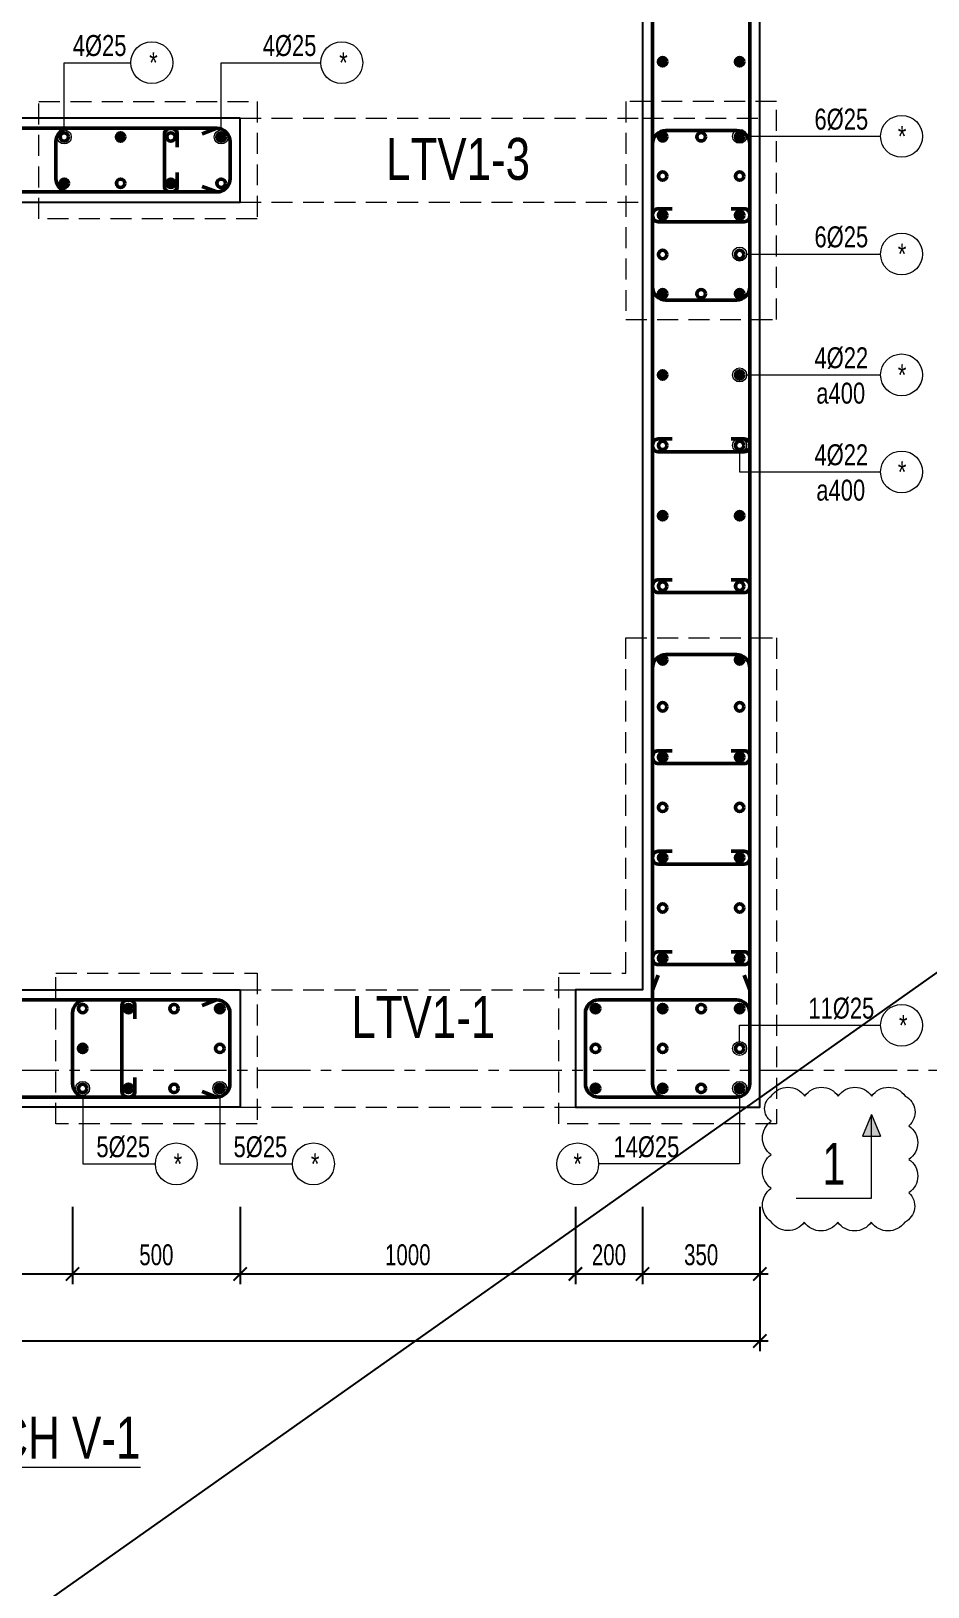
# Model space of a CAD drawing. Header units: millimetres. Extents: x -17374 to 181693, y -29783 to 15580.
# Drawn here: x 101195 to 103870, y 7099 to 11740 of the extents above; entities that cross this region are included whole.
import ezdxf
from ezdxf.enums import TextEntityAlignment as Align

# ---------------------------------------------------------------- set-up
doc = ezdxf.new("R2010")
doc.units = ezdxf.units.MM
doc.header["$LTSCALE"] = 250
doc.header["$MEASUREMENT"] = 0
for name, pattern in [('CENTER', [2, 1.25, -0.25, 0.25, -0.25]), ('CENTER2', [1.125, 0.75, -0.125, 0.125, -0.125]), ('HIDDEN', [0.375, 0.25, -0.125])]:
    doc.linetypes.add(name, pattern=pattern)
for name, color, linetype, lineweight in [('CDC.01.AXIS', 160, 'CENTER2', 13), ('CDC.02.DIM', 1, 'Continuous', 18), ('CDC.03.BORDER', 3, 'Continuous', 25), ('CDC.04.HIDDEN', 8, 'HIDDEN', 15), ('CDC.05.STEEL', 4, 'Continuous', 50), ('CDC.06.TEXT', 2, 'Continuous', 18), ('CDC.11.NOTE', 8, 'Continuous', 18), ('CDC.14.STEELNUM', 9, 'Continuous', 18), ('STEEL_NODE', 6, 'Continuous', 50)]:
    doc.layers.add(name, color=color, linetype=linetype, lineweight=lineweight)
doc.layers.add('CHANGE 2019', color=6, linetype='Continuous', lineweight=18, plot=False)
doc.layers.add('KCS_Plotter', color=11, linetype='Continuous', plot=False)
doc.styles.add('KC_SMTEXT', font='arial.ttf', dxfattribs={"width": 0.7})
doc.styles.add('KCS_SMTEXT', font='arial.ttf', dxfattribs={"width": 0.7})
doc.dimstyles.new('KCS_DIM25', dxfattribs={"dimscale": 25, "dimtxt": 2.5, "dimasz": 1.6, "dimexe": 1.2, "dimexo": 0, "dimgap": 1, "dimtad": 1, "dimdec": 0, "dimzin": 0, "dimdsep": 46, "dimtxsty": 'KCS_SMTEXT', "dimblk": 'ARCHTICK', "dimcen": 0, "dimdle": 1, "dimclrd": 1, "dimclre": 1, "dimclrt": 2, "dimadec": 0, "dimazin": 0, "dimtfac": 1, "dimtdec": 0, "dimtix": 1, "dimtmove": 2, "dimatfit": 3, "dimfxl": 1, "dimtolj": 1, "dimtzin": 0, "dimarcsym": 0})

# ---------------------------------------------------------------- blocks, each defined once
blk = doc.blocks.new('_ArchTick')
at = {"color": 0, "linetype": 'ByBlock', "const_width": 0.15}
blk.add_lwpolyline([(-0.5, -0.5), (0.5, 0.5)], dxfattribs=at)
blk = doc.blocks.new('*D197')
at = {"layer": 'CDC.02.DIM', "color": 1, "lineweight": -2, "transparency": 16777216}
for p, q in [((93908.3, 8232.1), (93908.3, 7802.1)), ((103368.3, 8232.1), (103368.3, 7802.1)), ((103393.3, 7832.1), (93883.3, 7832.1))]:
    blk.add_line(p, q, dxfattribs=at)
at = {"layer": 'Defpoints', "color": 0, "transparency": 16777216}
for p in [(93908.3, 8232.1), (103368.3, 8232.1), (93908.3, 7832.1)]:
    blk.add_point(p, dxfattribs=at)
at = {"layer": 'CDC.02.DIM', "color": 1, "lineweight": -2, "transparency": 16777216, "xscale": 40, "yscale": 40, "zscale": 40, "rotation": 180}
blk.add_blockref('_ArchTick', (93908.3, 7832.1), dxfattribs=at)
at = {"layer": 'CDC.02.DIM', "color": 1, "lineweight": -2, "transparency": 16777216, "xscale": 40, "yscale": 40, "zscale": 40}
blk.add_blockref('_ArchTick', (103368.3, 7832.1), dxfattribs=at)
at = {"layer": 'CDC.02.DIM', "color": 2, "transparency": 16777216, "insert": (98638.3, 7889.1), "char_height": 62.5, "attachment_point": 5, "style": 'KCS_SMTEXT'}
blk.add_mtext('\\A1;9460', dxfattribs=at)
blk = doc.blocks.new('*D205')
at = {"layer": 'CDC.02.DIM', "color": 1, "lineweight": -2, "transparency": 16777216}
for p, q in [((100208.3, 8232.1), (100208.3, 8002.1)), ((101318.3, 8232.1), (101318.3, 8002.1)), ((100183.3, 8032.1), (101343.3, 8032.1))]:
    blk.add_line(p, q, dxfattribs=at)
at = {"layer": 'Defpoints', "color": 0, "transparency": 16777216}
for p in [(100208.3, 8232.1), (101318.3, 8232.1), (101318.3, 8032.1)]:
    blk.add_point(p, dxfattribs=at)
at = {"layer": 'CDC.02.DIM', "color": 1, "lineweight": -2, "transparency": 16777216, "xscale": 40, "yscale": 40, "zscale": 40, "rotation": 180}
blk.add_blockref('_ArchTick', (100208.3, 8032.1), dxfattribs=at)
at = {"layer": 'CDC.02.DIM', "color": 1, "lineweight": -2, "transparency": 16777216, "xscale": 40, "yscale": 40, "zscale": 40}
blk.add_blockref('_ArchTick', (101318.3, 8032.1), dxfattribs=at)
at = {"layer": 'CDC.02.DIM', "color": 2, "transparency": 16777216, "insert": (100763.3, 8089), "char_height": 62.5, "attachment_point": 5, "style": 'KCS_SMTEXT'}
blk.add_mtext('\\A1;1110', dxfattribs=at)
blk = doc.blocks.new('*D206')
at = {"layer": 'CDC.02.DIM', "color": 1, "lineweight": -2, "transparency": 16777216}
for p, q in [((101318.3, 8232.1), (101318.3, 8002.1)), ((101818.3, 8232.1), (101818.3, 8002.1)), ((101293.3, 8032.1), (101843.3, 8032.1))]:
    blk.add_line(p, q, dxfattribs=at)
at = {"layer": 'Defpoints', "color": 0, "transparency": 16777216}
for p in [(101318.3, 8232.1), (101818.3, 8232.1), (101818.3, 8032.1)]:
    blk.add_point(p, dxfattribs=at)
at = {"layer": 'CDC.02.DIM', "color": 1, "lineweight": -2, "transparency": 16777216, "xscale": 40, "yscale": 40, "zscale": 40, "rotation": 180}
blk.add_blockref('_ArchTick', (101318.3, 8032.1), dxfattribs=at)
at = {"layer": 'CDC.02.DIM', "color": 1, "lineweight": -2, "transparency": 16777216, "xscale": 40, "yscale": 40, "zscale": 40}
blk.add_blockref('_ArchTick', (101818.3, 8032.1), dxfattribs=at)
at = {"layer": 'CDC.02.DIM', "color": 2, "transparency": 16777216, "insert": (101568.3, 8089), "char_height": 62.5, "attachment_point": 5, "style": 'KCS_SMTEXT'}
blk.add_mtext('\\A1;500', dxfattribs=at)
blk = doc.blocks.new('*D207')
at = {"layer": 'CDC.02.DIM', "color": 1, "lineweight": -2, "transparency": 16777216}
for p, q in [((101818.3, 8232.1), (101818.3, 8002.1)), ((102818.3, 8232.1), (102818.3, 8002.1)), ((101793.3, 8032.1), (102843.3, 8032.1))]:
    blk.add_line(p, q, dxfattribs=at)
at = {"layer": 'Defpoints', "color": 0, "transparency": 16777216}
for p in [(101818.3, 8232.1), (102818.3, 8232.1), (102818.3, 8032.1)]:
    blk.add_point(p, dxfattribs=at)
at = {"layer": 'CDC.02.DIM', "color": 1, "lineweight": -2, "transparency": 16777216, "xscale": 40, "yscale": 40, "zscale": 40, "rotation": 180}
blk.add_blockref('_ArchTick', (101818.3, 8032.1), dxfattribs=at)
at = {"layer": 'CDC.02.DIM', "color": 1, "lineweight": -2, "transparency": 16777216, "xscale": 40, "yscale": 40, "zscale": 40}
blk.add_blockref('_ArchTick', (102818.3, 8032.1), dxfattribs=at)
at = {"layer": 'CDC.02.DIM', "color": 2, "transparency": 16777216, "insert": (102318.3, 8089), "char_height": 62.5, "attachment_point": 5, "style": 'KCS_SMTEXT'}
blk.add_mtext('\\A1;1000', dxfattribs=at)
blk = doc.blocks.new('*D208')
at = {"layer": 'CDC.02.DIM', "color": 1, "lineweight": -2, "transparency": 16777216}
for p, q in [((103018.3, 8232.1), (103018.3, 8002.1)), ((103368.3, 8232.1), (103368.3, 8002.1)), ((102993.3, 8032.1), (103393.3, 8032.1))]:
    blk.add_line(p, q, dxfattribs=at)
at = {"layer": 'Defpoints', "color": 0, "transparency": 16777216}
for p in [(103018.3, 8232.1), (103368.3, 8232.1), (103368.3, 8032.1)]:
    blk.add_point(p, dxfattribs=at)
at = {"layer": 'CDC.02.DIM', "color": 1, "lineweight": -2, "transparency": 16777216, "xscale": 40, "yscale": 40, "zscale": 40, "rotation": 180}
blk.add_blockref('_ArchTick', (103018.3, 8032.1), dxfattribs=at)
at = {"layer": 'CDC.02.DIM', "color": 1, "lineweight": -2, "transparency": 16777216, "xscale": 40, "yscale": 40, "zscale": 40}
blk.add_blockref('_ArchTick', (103368.3, 8032.1), dxfattribs=at)
at = {"layer": 'CDC.02.DIM', "color": 2, "transparency": 16777216, "insert": (103193.3, 8089), "char_height": 62.5, "attachment_point": 5, "style": 'KCS_SMTEXT'}
blk.add_mtext('\\A1;350', dxfattribs=at)
blk = doc.blocks.new('*D171')
at = {"layer": 'CDC.02.DIM', "color": 1, "lineweight": -2, "transparency": 16777216}
for p, q in [((102818.3, 8232.1), (102818.3, 8002.1)), ((103018.3, 8232.1), (103018.3, 8002.1)), ((102793.3, 8032.1), (103043.3, 8032.1))]:
    blk.add_line(p, q, dxfattribs=at)
at = {"layer": 'Defpoints', "color": 0, "transparency": 16777216}
for p in [(102818.3, 8232.1), (103018.3, 8232.1), (103018.3, 8032.1)]:
    blk.add_point(p, dxfattribs=at)
at = {"layer": 'CDC.02.DIM', "color": 1, "lineweight": -2, "transparency": 16777216, "xscale": 40, "yscale": 40, "zscale": 40, "rotation": 180}
blk.add_blockref('_ArchTick', (102818.3, 8032.1), dxfattribs=at)
at = {"layer": 'CDC.02.DIM', "color": 1, "lineweight": -2, "transparency": 16777216, "xscale": 40, "yscale": 40, "zscale": 40}
blk.add_blockref('_ArchTick', (103018.3, 8032.1), dxfattribs=at)
at = {"layer": 'CDC.02.DIM', "color": 2, "transparency": 16777216, "insert": (102918.3, 8089), "char_height": 62.5, "attachment_point": 5, "style": 'KCS_SMTEXT'}
blk.add_mtext('\\A1;200', dxfattribs=at)
blk = doc.blocks.new('GCHN')
at = {"layer": 'CDC.06.TEXT'}
h = blk.add_hatch(color=4, dxfattribs=at)
h.dxf.hatch_style = 1
h.paths.add_polyline_path([(0, 500), (-53.8, 370.1), (53.8, 370.1)])
at = {"layer": 'CDC.06.TEXT', "color": 4}
for p, q in [((0, 500), (-53.8, 370.1)), ((0, 0), (0, 500)), ((0, 500), (53.8, 370.1)), ((-53.8, 370.1), (53.8, 370.1)), ((-450, 0), (0, 0))]:
    blk.add_line(p, q, dxfattribs=at)
at = {"layer": 'CDC.06.TEXT', "color": 4, "style": 'KCS_SMTEXT', "width": 0.7}
blk.add_attdef('T', text='', height=250, dxfattribs=at).set_placement((-225, 205), align=Align.MIDDLE)

msp = doc.modelspace()

# ---------------------------------------------------------------- hatches: boundary and pattern name
at = {"layer": 'STEEL_NODE'}
h = msp.add_hatch(color=1, dxfattribs=at)
h.dxf.hatch_style = 1
h.paths.add_polyline_path([(103091, 11648.23, -1), (103066, 11648.23, -1)])
h = msp.add_hatch(color=1, dxfattribs=at)
h.dxf.hatch_style = 1
h.paths.add_polyline_path([(103295.6, 11648.23, 1), (103320.6, 11648.23, 1)])
h = msp.add_hatch(color=1, dxfattribs=at)
h.dxf.hatch_style = 1
h.paths.add_polyline_path([(101474.06, 11423.9, 1), (101449.06, 11423.9, 1)])
h = msp.add_hatch(color=1, dxfattribs=at)
h.dxf.hatch_style = 1
h.paths.add_polyline_path([(101774.06, 11423.9, 1), (101749.06, 11423.9, 1)])
h = msp.add_hatch(color=1, dxfattribs=at)
h.dxf.hatch_style = 1
h.paths.add_polyline_path([(103091, 11424.4, 1), (103066, 11424.4, 1)])
h = msp.add_hatch(color=1, dxfattribs=at)
h.dxf.hatch_style = 1
h.paths.add_polyline_path([(103066, 11424.4, -1), (103091, 11424.4, -1)])
h = msp.add_hatch(color=1, dxfattribs=at)
h.dxf.hatch_style = 1
h.paths.add_polyline_path([(103295.6, 11424.4, -1), (103320.6, 11424.4, -1)])
h = msp.add_hatch(color=1, dxfattribs=at)
h.dxf.hatch_style = 1
h.paths.add_polyline_path([(103320.6, 11424.4, 1), (103295.6, 11424.4, 1)])
h = msp.add_hatch(color=1, dxfattribs=at)
h.dxf.hatch_style = 1
h.paths.add_polyline_path([(101306.01, 11285.73, -1), (101281.01, 11285.73, -1)])
h = msp.add_hatch(color=1, dxfattribs=at)
h.dxf.hatch_style = 1
h.paths.add_polyline_path([(101599.06, 11285.73, 1), (101624.06, 11285.73, 1)])
h = msp.add_hatch(color=1, dxfattribs=at)
h.dxf.hatch_style = 1
h.paths.add_polyline_path([(103091, 11190.31, 1), (103066, 11190.31, 1)])
h = msp.add_hatch(color=1, dxfattribs=at)
h.dxf.hatch_style = 1
h.paths.add_polyline_path([(103066, 11190.31, -1), (103091, 11190.31, -1)])
h = msp.add_hatch(color=1, dxfattribs=at)
h.dxf.hatch_style = 1
h.paths.add_polyline_path([(103295.6, 11190.31, -1), (103320.6, 11190.31, -1)])
h = msp.add_hatch(color=1, dxfattribs=at)
h.dxf.hatch_style = 1
h.paths.add_polyline_path([(103320.6, 11190.31, 1), (103295.6, 11190.31, 1)])
h = msp.add_hatch(color=1, dxfattribs=at)
h.dxf.hatch_style = 1
h.paths.add_polyline_path([(103091, 10956.21, -1), (103066, 10956.21, -1)])
h = msp.add_hatch(color=1, dxfattribs=at)
h.dxf.hatch_style = 1
h.paths.add_polyline_path([(103295.6, 10956.21, 1), (103320.6, 10956.21, 1)])
h = msp.add_hatch(color=1, dxfattribs=at)
h.dxf.hatch_style = 1
h.paths.add_polyline_path([(103091, 10713.9, -1), (103066, 10713.9, -1)])
h = msp.add_hatch(color=1, dxfattribs=at)
h.dxf.hatch_style = 1
h.paths.add_polyline_path([(103295.6, 10713.9, 1), (103320.6, 10713.9, 1)])
h = msp.add_hatch(color=1, dxfattribs=at)
h.dxf.hatch_style = 1
h.paths.add_polyline_path([(103091, 10293.9, -1), (103066, 10293.9, -1)])
h = msp.add_hatch(color=1, dxfattribs=at)
h.dxf.hatch_style = 1
h.paths.add_polyline_path([(103295.6, 10293.9, 1), (103320.6, 10293.9, 1)])
h = msp.add_hatch(color=1, dxfattribs=at)
h.dxf.hatch_style = 1
h.paths.add_polyline_path([(103091, 9863.9, -1), (103066, 9863.9, -1)])
h = msp.add_hatch(color=1, dxfattribs=at)
h.dxf.hatch_style = 1
h.paths.add_polyline_path([(103295.6, 9863.9, 1), (103320.6, 9863.9, 1)])
h = msp.add_hatch(color=1, dxfattribs=at)
h.dxf.hatch_style = 1
h.paths.add_polyline_path([(103091, 9573.9, -1), (103066, 9573.9, -1)])
h = msp.add_hatch(color=1, dxfattribs=at)
h.dxf.hatch_style = 1
h.paths.add_polyline_path([(103295.6, 9573.9, 1), (103320.6, 9573.9, 1)])
h = msp.add_hatch(color=1, dxfattribs=at)
h.dxf.hatch_style = 1
h.paths.add_polyline_path([(103091, 9273.9, -1), (103066, 9273.9, -1)])
h = msp.add_hatch(color=1, dxfattribs=at)
h.dxf.hatch_style = 1
h.paths.add_polyline_path([(103295.6, 9273.9, 1), (103320.6, 9273.9, 1)])
h = msp.add_hatch(color=1, dxfattribs=at)
h.dxf.hatch_style = 1
h.paths.add_polyline_path([(103091, 8973.9, -1), (103066, 8973.9, -1)])
h = msp.add_hatch(color=1, dxfattribs=at)
h.dxf.hatch_style = 1
h.paths.add_polyline_path([(103295.6, 8973.9, 1), (103320.6, 8973.9, 1)])
h = msp.add_hatch(color=1, dxfattribs=at)
h.dxf.hatch_style = 1
h.paths.add_polyline_path([(101472.38, 8823.9, -1), (101497.38, 8823.9, -1)])
h = msp.add_hatch(color=1, dxfattribs=at)
h.dxf.hatch_style = 1
h.paths.add_polyline_path([(101745.14, 8823.9, -1), (101770.14, 8823.9, -1)])
h = msp.add_hatch(color=1, dxfattribs=at)
h.dxf.hatch_style = 1
h.paths.add_polyline_path([(102890.67, 8823.9, 1), (102865.67, 8823.9, 1)])
h = msp.add_hatch(color=1, dxfattribs=at)
h.dxf.hatch_style = 1
h.paths.add_polyline_path([(103091, 8823.9, 1), (103066, 8823.9, 1)])
h = msp.add_hatch(color=1, dxfattribs=at)
h.dxf.hatch_style = 1
h.paths.add_polyline_path([(103295.6, 8823.9, -1), (103320.6, 8823.9, -1)])
h = msp.add_hatch(color=1, dxfattribs=at)
h.dxf.hatch_style = 1
h.paths.add_polyline_path([(101336, 8704.81, 1), (101361, 8704.81, 1)])
h = msp.add_hatch(color=1, dxfattribs=at)
h.dxf.hatch_style = 1
h.paths.add_polyline_path([(101472.38, 8585.73, 1), (101497.38, 8585.73, 1)])
h = msp.add_hatch(color=1, dxfattribs=at)
h.dxf.hatch_style = 1
h.paths.add_polyline_path([(101745.14, 8585.73, 1), (101770.14, 8585.73, 1)])
h = msp.add_hatch(color=1, dxfattribs=at)
h.dxf.hatch_style = 1
h.paths.add_polyline_path([(101770.14, 8585.73, -1), (101745.14, 8585.73, -1)])
h = msp.add_hatch(color=1, dxfattribs=at)
h.dxf.hatch_style = 1
h.paths.add_polyline_path([(102890.67, 8585.73, -1), (102865.67, 8585.73, -1)])
h = msp.add_hatch(color=1, dxfattribs=at)
h.dxf.hatch_style = 1
h.paths.add_polyline_path([(102865.67, 8585.73, 1), (102890.67, 8585.73, 1)])
h = msp.add_hatch(color=1, dxfattribs=at)
h.dxf.hatch_style = 1
h.paths.add_polyline_path([(103091, 8585.73, -1), (103066, 8585.73, -1)])
h = msp.add_hatch(color=1, dxfattribs=at)
h.dxf.hatch_style = 1
h.paths.add_polyline_path([(103066, 8585.73, 1), (103091, 8585.73, 1)])
h = msp.add_hatch(color=1, dxfattribs=at)
h.dxf.hatch_style = 1
h.paths.add_polyline_path([(103295.6, 8585.73, 1), (103320.6, 8585.73, 1)])
h = msp.add_hatch(color=1, dxfattribs=at)
h.dxf.hatch_style = 1
h.paths.add_polyline_path([(103320.6, 8585.73, -1), (103295.6, 8585.73, -1)])

# ---------------------------------------------------------------- linework, layer by layer
at = {"layer": 'CDC.01.AXIS', "linetype": 'CENTER', "ltscale": 0.5}
msp.add_line((93371.41, 8639.81), (103905.2, 8639.81), dxfattribs=at)
at = {"layer": 'CDC.03.BORDER'}
for p, q in [((101818.3, 11479.81), (96908.3, 11479.81)), ((101818.3, 11229.81), (101818.3, 11479.81)), ((99358.3, 11229.81), (101818.3, 11229.81)), ((99358.3, 8879.81), (101818.3, 8879.81)), ((101818.3, 8879.81), (101818.3, 8529.81)), ((101818.3, 8529.81), (98608.3, 8529.81))]:
    msp.add_line(p, q, dxfattribs=at)
msp.add_lwpolyline([(102818.3, 8529.81), (103368.3, 8529.81), (103368.3, 14379.81), (93908.3, 14379.81), (93908.3, 13029.81), (94258.3, 13029.81), (94258.3, 14029.81), (103018.3, 14029.81), (103018.3, 8879.81), (102818.3, 8879.81)], close=True, dxfattribs=at)
at = {"layer": 'CDC.04.HIDDEN'}
for p, q in [((101818.3, 11479.81), (103018.3, 11479.81)), ((103018.3, 11479.81), (103368.3, 11479.81)), ((101818.3, 11229.81), (103018.3, 11229.81)), ((101818.3, 8879.81), (102818.3, 8879.81)), ((101818.3, 8529.81), (102818.3, 8529.81))]:
    msp.add_line(p, q, dxfattribs=at)
for points in [[(101868.73, 11529.76), (101868.73, 11179.81), (101218.21, 11179.81), (101218.21, 11529.76)], [(103418.3, 10879.83), (103418.3, 11529.81), (102968.3, 11529.81), (102968.3, 10879.83)], [(103418.3, 9929.81), (103418.3, 8479.81), (102768.78, 8479.81), (102768.78, 8929.76), (102968.3, 8929.76), (102968.3, 9929.81), (103418.3, 9929.81)], [(101868.73, 8929.76), (101868.73, 8479.81), (101268.21, 8479.81), (101268.21, 8929.76)]]:
    msp.add_lwpolyline(points, close=True, dxfattribs=at)
at = {"layer": 'CDC.05.STEEL'}
for points in [[(103065.08, 13986.47), (103048.3, 14029.81), (103048.3, 8879.81), (103065.07, 8923.16)], [(103321.53, 13986.47), (103338.3, 14029.81), (103338.3, 8879.81), (103321.53, 8923.16)], [(96951.65, 11433.04), (96908.3, 11449.81), (101748.63, 11449.81), (101705.29, 11433.04)], [(96951.65, 11276.59), (96908.3, 11259.81), (101748.63, 11259.81), (101705.29, 11276.59)], [(98721.32, 8833.04), (98677.97, 8849.81), (101747.84, 8849.81), (101704.49, 8833.04)], [(98721.32, 8576.59), (98677.97, 8559.81), (101747.84, 8559.81), (101704.49, 8576.59)]]:
    msp.add_lwpolyline(points, dxfattribs=at)
for points in [[(101268.3, 11299.81, 0.4142136), (101308.3, 11259.81), (101748.63, 11259.81, 0.4142136), (101788.63, 11299.81), (101788.63, 11409.81, 0.4142136), (101748.63, 11449.81), (101308.3, 11449.81, 0.4142136), (101268.3, 11409.81)], [(103298.45, 10937.14, 0.4142136), (103338.45, 10977.14), (103338.3, 11403.47, 0.4142136), (103298.3, 11443.47), (103088.3, 11443.47, 0.4142136), (103048.3, 11403.47), (103048.45, 10977.14, 0.4142136), (103088.45, 10937.14)], [(103298.3, 8559.81, 0.4142136), (103338.3, 8599.81), (103338.3, 9839.81, 0.4142136), (103298.3, 9879.81), (103088.3, 9879.81, 0.4142136), (103048.3, 9839.81), (103048.3, 8599.81, 0.4142136), (103088.3, 8559.81)], [(101318.3, 8599.81, 0.4142136), (101358.3, 8559.81), (101747.84, 8559.81, 0.4142136), (101787.84, 8599.81), (101787.84, 8809.81, 0.4142136), (101747.84, 8849.81), (101358.3, 8849.81, 0.4142136), (101318.3, 8809.81)], [(102847.97, 8599.81, 0.4142136), (102887.97, 8559.81), (103298.3, 8559.81, 0.4142136), (103338.3, 8599.81), (103338.3, 8809.81, 0.4142136), (103298.3, 8849.81), (102887.97, 8849.81, 0.4142136), (102847.97, 8809.81)]]:
    msp.add_lwpolyline(points, format="xyb", close=True, dxfattribs=at)
for points in [[(101630.63, 11393.62), (101630.63, 11432.99, 0.4142136), (101614.38, 11449.24), (101608.73, 11449.24, 0.4142136), (101592.48, 11432.99), (101592.48, 11276.07, 0.4142136), (101608.73, 11259.81), (101614.38, 11259.81, 0.4142136), (101630.63, 11276.07), (101630.63, 11317.86)], [(103282.68, 11209.38), (103322.05, 11209.38, -0.4142136), (103338.3, 11193.13), (103338.3, 11187.48, -0.4142136), (103322.05, 11171.23), (103064.85, 11171.23, -0.4142136), (103048.59, 11187.48), (103048.59, 11193.13, -0.4142136), (103064.85, 11209.38), (103106.64, 11209.38)], [(103282.68, 10522.98), (103322.05, 10522.98, -0.4142136), (103338.3, 10506.72), (103338.3, 10501.08, -0.4142136), (103322.05, 10484.83), (103064.85, 10484.83, -0.4142136), (103048.6, 10501.08), (103048.6, 10506.72, -0.4142136), (103064.85, 10522.98), (103106.64, 10522.98)], [(103282.68, 10102.98), (103322.05, 10102.98, -0.4142136), (103338.3, 10086.72), (103338.3, 10081.08, -0.4142136), (103322.05, 10064.83), (103064.85, 10064.83, -0.4142136), (103048.6, 10081.08), (103048.6, 10086.72, -0.4142136), (103064.85, 10102.98), (103106.64, 10102.98)], [(103282.68, 9592.98), (103322.05, 9592.98, -0.4142136), (103338.3, 9576.72), (103338.3, 9571.08, -0.4142136), (103322.05, 9554.83), (103064.85, 9554.83, -0.4142136), (103048.6, 9571.08), (103048.6, 9576.72, -0.4142136), (103064.85, 9592.98), (103106.64, 9592.98)], [(103282.68, 9292.98), (103322.05, 9292.98, -0.4142136), (103338.3, 9276.72), (103338.3, 9271.08, -0.4142136), (103322.05, 9254.83), (103064.85, 9254.83, -0.4142136), (103048.6, 9271.08), (103048.6, 9276.72, -0.4142136), (103064.85, 9292.98), (103106.64, 9292.98)], [(103282.68, 8992.98), (103322.05, 8992.98, -0.4142136), (103338.3, 8976.72), (103338.3, 8971.08, -0.4142136), (103322.05, 8954.83), (103064.85, 8954.83, -0.4142136), (103048.6, 8971.08), (103048.6, 8976.72, -0.4142136), (103064.85, 8992.98), (103106.64, 8992.98)], [(101503.96, 8793.62), (101503.96, 8832.99, 0.4142136), (101487.7, 8849.24), (101482.06, 8849.24, 0.4142136), (101465.8, 8832.99), (101465.8, 8576.07, 0.4142136), (101482.06, 8559.81), (101487.7, 8559.81, 0.4142136), (101503.96, 8576.07), (101503.96, 8617.86)]]:
    msp.add_lwpolyline(points, format="xyb", dxfattribs=at)
at = {"layer": 'CDC.11.NOTE', "color": 1}
for p, q in [((103328.94, 11425.89), (103728.65, 11425.89)), ((103328.94, 11074.75), (103728.65, 11074.75)), ((103328.94, 10714), (103728.65, 10714)), ((103308.1, 10483.07), (103308.1, 10424.62)), ((103308.1, 10424.62), (103728.65, 10424.62))]:
    msp.add_line(p, q, dxfattribs=at)
for points in [[(101293.51, 11444.73), (101293.51, 11645.5), (101492.22, 11645.5)], [(101761.56, 11444.73), (101761.56, 11645.5), (102058.82, 11645.5)], [(103308.1, 8725.65), (103308.1, 8773.86), (103728.65, 8773.86)], [(101348.5, 8564.89), (101348.5, 8360.47), (101565.26, 8360.47)], [(101757.64, 8564.89), (101757.64, 8360.47), (101974.4, 8360.47)], [(103308.1, 8564.89), (103308.1, 8360.47), (102887.56, 8360.47)]]:
    msp.add_lwpolyline(points, dxfattribs=at)
for centre in [(101293.51, 11423.9), (101761.56, 11423.9), (103308.1, 11425.79), (103308.1, 11074.66), (103308.1, 10713.9), (103308.1, 10503.9), (103308.1, 8704.81), (101348.5, 8585.73), (101757.64, 8585.73), (103308.1, 8585.73)]:
    msp.add_circle(centre, 20.83, dxfattribs=at)
at = {"layer": 'CDC.14.STEELNUM'}
for centre in [(101554.72, 11645.5), (102121.32, 11645.5), (103791.15, 11425.89), (103791.15, 11074.75), (103791.15, 10714), (103791.15, 10424.62), (103791.15, 8773.86), (101627.76, 8360.47), (102036.9, 8360.47), (102825.06, 8360.47)]:
    msp.add_circle(centre, 62.5, dxfattribs=at)
at = {"layer": 'CHANGE 2019'}
msp.add_lwpolyline([(103402.18, 8562.99, -0.5205671), (103502.18, 8562.99, -0.5205671), (103602.18, 8562.99, -0.5205671), (103702.18, 8562.99, -0.5205671), (103802.18, 8562.99, -0.5205671), (103813.21, 8474.02, -0.5205671), (103813.21, 8374.02, -0.5205671), (103813.21, 8274.02, -0.5205671), (103800.76, 8186.47, -0.5205671), (103700.76, 8186.47, -0.5205671), (103600.76, 8186.47, -0.5205671), (103500.76, 8186.47, -0.5205671), (103402.18, 8187.89, -0.5205671), (103402.18, 8287.89, -0.5205671), (103402.18, 8387.89, -0.5205671), (103402.18, 8487.89, -0.5205671)], format="xyb", close=True, dxfattribs=at)
at = {"layer": 'KCS_Plotter'}
msp.add_line((91251.56, 0), (113310.3, 15580.13), dxfattribs=at)
at = {"layer": 'STEEL_NODE', "color": 3}
for centre in [(103078.5, 11648.23), (103308.1, 11648.23), (101293.51, 11423.9), (101461.56, 11423.9), (101611.56, 11423.9), (101761.56, 11423.9), (103078.5, 11424.4), (103078.5, 11424.4), (103193.3, 11424.4), (103193.3, 11424.4), (103308.1, 11424.4), (103308.1, 11424.4), (101293.51, 11285.73), (101461.56, 11285.73), (101611.56, 11285.73), (101761.56, 11285.73), (103078.5, 11307.35), (103078.5, 11307.35), (103308.1, 11307.35), (103308.1, 11307.35), (103078.5, 11190.31), (103078.5, 11190.31), (103308.1, 11190.31), (103308.1, 11190.31), (103078.5, 11073.26), (103078.5, 11073.26), (103308.1, 11073.26), (103308.1, 11073.26), (103078.5, 10956.21), (103193.3, 10956.21), (103308.1, 10956.21), (103078.5, 10713.9), (103308.1, 10713.9), (103078.5, 10503.9), (103308.1, 10503.9), (103078.5, 10293.9), (103308.1, 10293.9), (103078.5, 10083.9), (103308.1, 10083.9), (103078.5, 9863.9), (103308.1, 9863.9), (103078.5, 9723.9), (103308.1, 9723.9), (103078.5, 9573.9), (103308.1, 9573.9), (103078.5, 9423.9), (103308.1, 9423.9), (103078.5, 9273.9), (103308.1, 9273.9), (103078.5, 9123.9), (103308.1, 9123.9), (103078.5, 8973.9), (103308.1, 8973.9), (101348.5, 8823.9), (101484.88, 8823.9), (101621.26, 8823.9), (101757.64, 8823.9), (102878.17, 8823.9), (103078.5, 8823.9), (103193.3, 8823.9), (103308.1, 8823.9), (101348.5, 8704.81), (101348.5, 8704.81), (101757.64, 8704.81), (102878.17, 8704.81), (102878.17, 8704.81), (103078.5, 8704.81), (103078.5, 8704.81), (103308.1, 8704.81), (101348.5, 8585.73), (101348.5, 8585.73), (101484.88, 8585.73), (101621.26, 8585.73), (101757.64, 8585.73), (101757.64, 8585.73), (102878.17, 8585.73), (102878.17, 8585.73), (103078.5, 8585.73), (103078.5, 8585.73), (103193.3, 8585.73), (103193.3, 8585.73), (103308.1, 8585.73), (103308.1, 8585.73)]:
    msp.add_circle(centre, 12.5, dxfattribs=at)

# ---------------------------------------------------------------- block references
at = {"layer": 'CDC.06.TEXT', "xscale": 0.5, "yscale": 0.5, "zscale": 0.5}
msp.add_blockref('GCHN', (103701.58, 8258.15), dxfattribs=at).add_auto_attribs({'T': '1'})

# ---------------------------------------------------------------- texts
at = {"layer": 'CDC.06.TEXT', "style": 'KC_SMTEXT', "width": 0.75}
for s, p in [('4%%C25', (101399.04, 11665.5)), ('4%%C25', (101965.63, 11665.5)), ('6%%C25', (103611.39, 11445.89)), ('6%%C25', (103611.39, 11094.75)), ('4%%C22', (103611.39, 10734)), ('a400', (103609.69, 10628.5)), ('4%%C22', (103611.39, 10444.62)), ('a400', (103609.69, 10339.11)), ('11%%C25', (103611.39, 8793.86)), ('5%%C25', (101469.51, 8380.47)), ('5%%C25', (101878.64, 8380.47)), ('14%%C25', (103029.89, 8380.47))]:
    msp.add_text(s, height=62.5, dxfattribs=at).set_placement(p, align=Align.CENTER)
at = {"layer": 'CDC.06.TEXT', "color": 4, "style": 'KCS_SMTEXT', "width": 0.75}
for s, p in [('LTV1-3', (102468.33, 11296.03)), ('LTV1-1', (102364.6, 8736.2)), ('%%UMẶT BẰNG BỐ TRÍ CỐT THÉP VÁCH V-1', (100272.75, 7481.03))]:
    msp.add_text(s, height=125, dxfattribs=at).set_placement(p, align=Align.CENTER)
at = {"layer": 'CDC.14.STEELNUM', "color": 2, "style": 'KC_SMTEXT', "width": 0.75}
for p in [(101559.62, 11645.5), (102126.21, 11645.5), (103792.69, 11425.89), (103792.69, 11074.75), (103792.69, 10714), (103792.69, 10424.62), (103796.04, 8773.86), (101632.66, 8360.47), (102041.79, 8360.47), (102825.06, 8360.47)]:
    msp.add_text('*', height=62.5, dxfattribs=at).set_placement(p, align=Align.MIDDLE_CENTER)

# ---------------------------------------------------------------- dimensions: what is measured, and where the dimension line sits
at = {"layer": 'CDC.02.DIM'}
dim = msp.add_linear_dim(base=(93908.3, 7832.15), p1=(103368.3, 8232.07), p2=(93908.3, 8232.07), angle=180, dimstyle='KCS_DIM25', dxfattribs=at)
dim.commit()
dim.dimension.update_dxf_attribs({"geometry": '*D197', "text_midpoint": (98638.3, 7889.06)})
for base, p1, p2, picture, middle in [((101318.3, 8032.07), (100208.3, 8232.07), (101318.3, 8232.07), '*D205', (100763.3, 8088.98)), ((101818.3, 8032.07), (101318.3, 8232.07), (101818.3, 8232.07), '*D206', (101568.3, 8088.98)), ((102818.3, 8032.07), (101818.3, 8232.07), (102818.3, 8232.07), '*D207', (102318.3, 8088.98)), ((103018.3, 8032.07), (102818.3, 8232.07), (103018.3, 8232.07), '*D171', (102918.3, 8088.98)), ((103368.3, 8032.07), (103018.3, 8232.07), (103368.3, 8232.07), '*D208', (103193.3, 8089))]:
    dim = msp.add_linear_dim(base=base, p1=p1, p2=p2, dimstyle='KCS_DIM25', dxfattribs=at)
    dim.commit()
    dim.dimension.update_dxf_attribs({"geometry": picture, "text_midpoint": middle})

doc.saveas('drawing.dxf')
